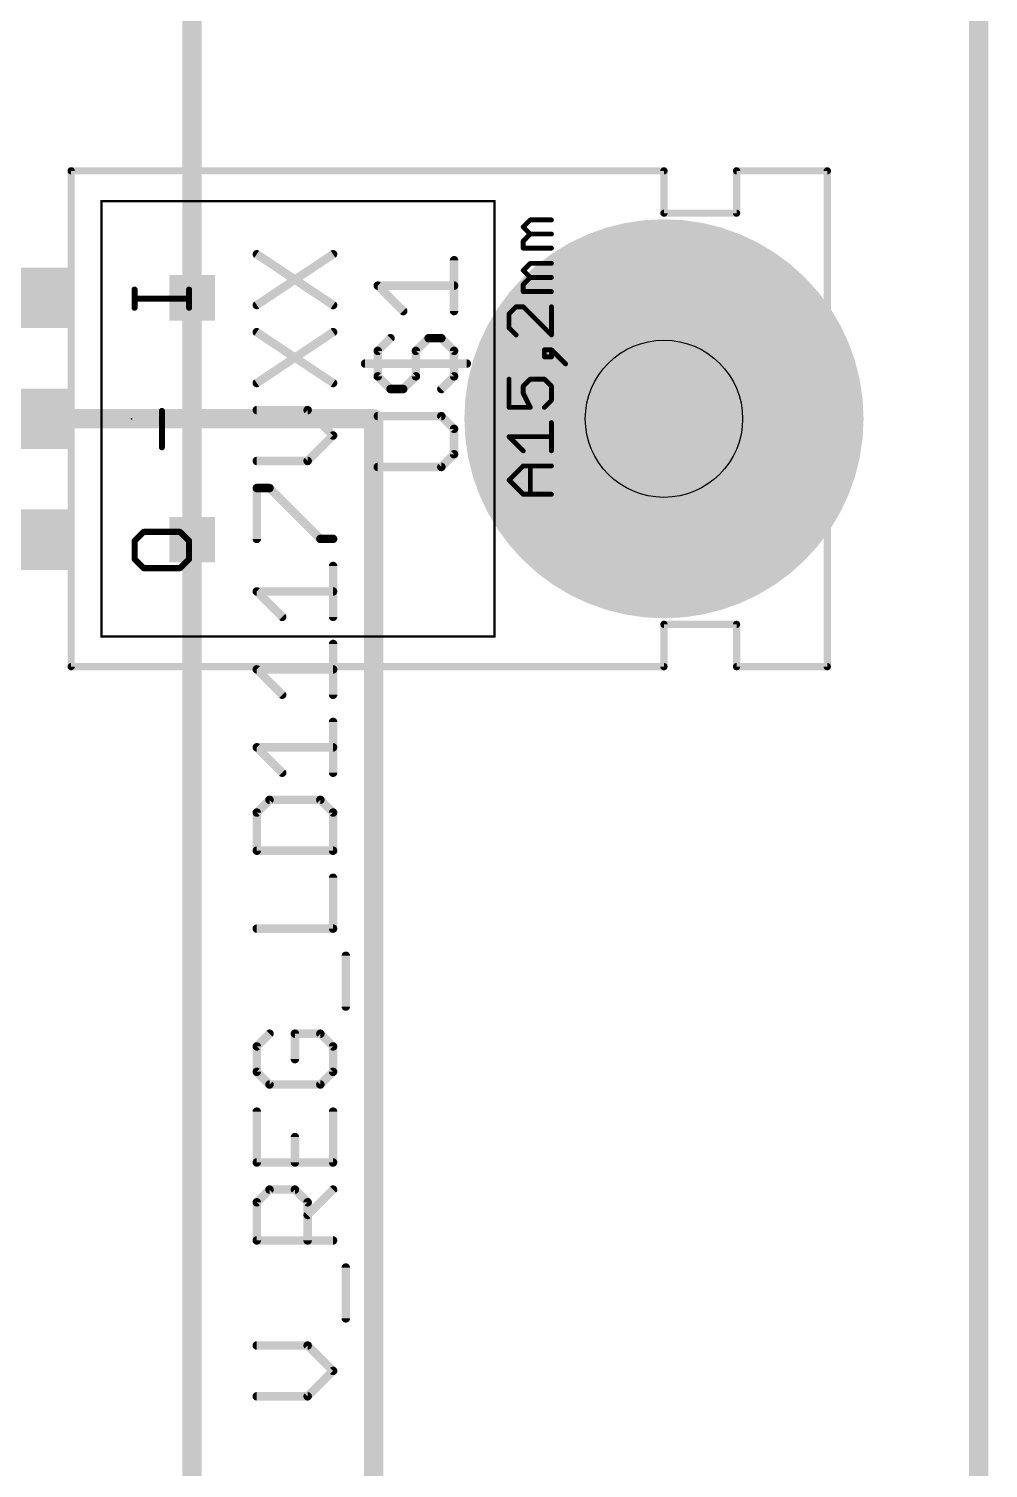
# Model space of a CAD drawing. Extents: x -4 to 83, y 0 to 102.
# Drawn here: x 33.4 to 53.54, y 30.03 to 60.26 of the extents above; entities that cross this region are included whole.
import ezdxf

# ---------------------------------------------------------------- set-up
doc = ezdxf.new("R2010")
doc.units = 0
for name, color, linetype in [('1', 14, 'CONTINUOUS'), ('16', 174, 'CONTINUOUS'), ('18', 94, 'CONTINUOUS'), ('20', 178, 'CONTINUOUS'), ('21', 251, 'CONTINUOUS'), ('23', 178, 'CONTINUOUS'), ('25', 251, 'CONTINUOUS'), ('27', 251, 'CONTINUOUS'), ('42', 174, 'CONTINUOUS'), ('43', 94, 'CONTINUOUS'), ('51', 251, 'CONTINUOUS')]:
    doc.layers.add(name, color=color, linetype=linetype)

# ---------------------------------------------------------------- blocks, each defined once
blk = doc.blocks.new('RECT')
blk.add_solid([(-0.5, -0.5), (0.5, -0.5), (-0.5, 0.5), (0.5, 0.5)])
blk = doc.blocks.new('SQUAREV')
blk.add_solid([(-0.5, -0.5), (0.5, -0.5), (-0.5, 0.5), (0.5, 0.5)])

msp = doc.modelspace()

# ---------------------------------------------------------------- linework, layer by layer
at = {"layer": '1', "const_width": 0.4064}
for points in [[(36.83, 54.61), (36.83, 68.58)], [(53.34, 10.16), (53.34, 68.58)], [(40.64, 52.07), (31.75, 52.07)], [(40.64, 5.08), (40.64, 52.07)], [(36.83, 10.16), (36.83, 49.53)]]:
    msp.add_lwpolyline(points, dxfattribs=at)
at = {"layer": '1', "const_width": 0.2032}
for points in [[(36.7284, 54.61, 1), (36.9316, 54.61)], [(40.7416, 52.07, 1), (40.5384, 52.07)], [(40.64, 51.9684, 1), (40.64, 52.1716)], [(36.9316, 49.53, 1), (36.7284, 49.53)]]:
    msp.add_lwpolyline(points, format="xyb", dxfattribs=at)
at = {"layer": '16', "const_width": 0.4064}
msp.add_lwpolyline([(36.83, 49.53), (36.83, 54.61)], dxfattribs=at)
at = {"layer": '16', "const_width": 0.2032}
for points in [[(36.9316, 54.61, 1), (36.7284, 54.61)], [(36.7284, 49.53, 1), (36.9316, 49.53)]]:
    msp.add_lwpolyline(points, format="xyb", dxfattribs=at)
at = {"layer": '20'}
msp.add_circle((46.736, 52.07), 1.651, dxfattribs=at)
at = {"layer": '21'}
for points, const_width in [([(34.29, 57.277), (34.29, 46.863)], 0.1524), ([(34.29, 57.277), (46.736, 57.277)], 0.1524), ([(46.736, 57.277), (46.736, 56.388)], 0.1524), ([(48.26, 56.388), (48.26, 57.277)], 0.1524), ([(48.26, 57.277), (50.165, 57.277)], 0.1524), ([(50.165, 46.863), (50.165, 57.277)], 0.1524), ([(34.925, 56.642), (34.925, 47.498)], 0.0508), ([(34.925, 56.642), (43.18, 56.642)], 0.0508), ([(43.18, 47.498), (43.18, 56.642)], 0.0508), ([(43.7807, 56.0983), (43.929, 56.2466)], 0.1016), ([(43.929, 56.2466), (44.3738, 56.2466)], 0.1016), ([(46.736, 56.388), (48.26, 56.388)], 0.1524), ([(43.929, 55.95), (43.7807, 56.0983)], 0.1016), ([(43.7807, 55.8017), (43.929, 55.95)], 0.1016), ([(43.929, 55.95), (44.3738, 55.95)], 0.1016), ([(43.7807, 55.6535), (43.7807, 55.8017)], 0.1016), ([(44.3738, 55.6535), (43.7807, 55.6535)], 0.1016), ([(43.7807, 55.1862), (43.929, 55.3345)], 0.1016), ([(43.929, 55.3345), (44.3738, 55.3345)], 0.1016), ([(43.929, 55.0379), (43.7807, 55.1862)], 0.1016), ([(43.7807, 54.8896), (43.929, 55.0379)], 0.1016), ([(43.929, 55.0379), (44.3738, 55.0379)], 0.1016), ([(43.7807, 54.7414), (43.7807, 54.8896)], 0.1016), ([(44.3738, 54.7414), (43.7807, 54.7414)], 0.1016), ([(43.6324, 54.4224), (43.4841, 54.2741)], 0.1016), ([(43.7807, 54.4224), (43.6324, 54.4224)], 0.1016), ([(44.3738, 53.8293), (43.7807, 54.4224)], 0.1016), ([(44.3738, 54.4224), (44.3738, 53.8293)], 0.1016), ([(43.4841, 54.2741), (43.4841, 53.9775)], 0.1016), ([(43.4841, 53.9775), (43.6324, 53.8293)], 0.1016), ([(44.3738, 53.5178), (44.2256, 53.5178)], 0.1016), ([(44.2256, 53.5178), (44.2256, 53.3695)], 0.1016), ([(44.6703, 53.2213), (44.3738, 53.5178)], 0.1016), ([(44.3738, 53.3695), (44.3738, 53.5178)], 0.1016), ([(44.2256, 53.3695), (44.3738, 53.3695)], 0.1016), ([(43.4841, 52.9023), (43.4841, 52.3092)], 0.1016), ([(43.7807, 52.754), (43.929, 52.9023)], 0.1016), ([(43.929, 52.9023), (44.2256, 52.9023)], 0.1016), ([(44.2256, 52.9023), (44.3738, 52.754)], 0.1016), ([(43.7807, 52.6057), (43.7807, 52.754)], 0.1016), ([(43.929, 52.3092), (43.7807, 52.6057)], 0.1016), ([(44.3738, 52.754), (44.3738, 52.4574)], 0.1016), ([(43.4841, 52.3092), (43.929, 52.3092)], 0.1016), ([(44.3738, 52.4574), (44.2256, 52.3092)], 0.1016), ([(44.3738, 51.3971), (44.3738, 51.9902)], 0.1016), ([(43.7807, 51.3971), (43.4841, 51.6936)], 0.1016), ([(43.4841, 51.6936), (44.3738, 51.6936)], 0.1016), ([(43.4841, 50.7815), (43.7807, 51.0781)], 0.1016), ([(43.7807, 51.0781), (44.3738, 51.0781)], 0.1016), ([(43.929, 50.485), (43.929, 51.0781)], 0.1016), ([(43.7807, 50.485), (43.4841, 50.7815)], 0.1016), ([(44.3738, 50.485), (43.7807, 50.485)], 0.1016), ([(46.736, 46.863), (46.736, 47.752)], 0.1524), ([(46.736, 47.752), (48.26, 47.752)], 0.1524), ([(48.26, 47.752), (48.26, 46.863)], 0.1524), ([(43.18, 47.498), (34.925, 47.498)], 0.0508), ([(34.29, 46.863), (46.736, 46.863)], 0.1524), ([(48.26, 46.863), (50.165, 46.863)], 0.1524)]:
    msp.add_lwpolyline(points, dxfattribs=dict(at, const_width=const_width))
for points, const_width in [([(34.3281, 57.277, 1), (34.2519, 57.277)], 0.0762), ([(34.29, 57.3151, 1), (34.29, 57.2389)], 0.0762), ([(46.7741, 57.277, 1), (46.6979, 57.277)], 0.0762), ([(46.736, 57.2389, 1), (46.736, 57.3151)], 0.0762), ([(48.2981, 57.277, 1), (48.2219, 57.277)], 0.0762), ([(48.26, 57.3151, 1), (48.26, 57.2389)], 0.0762), ([(50.2031, 57.277, 1), (50.1269, 57.277)], 0.0762), ([(50.165, 57.2389, 1), (50.165, 57.3151)], 0.0762), ([(34.9377, 56.642, 1), (34.9123, 56.642)], 0.0254), ([(34.925, 56.6547, 1), (34.925, 56.6293)], 0.0254), ([(43.1927, 56.642, 1), (43.1673, 56.642)], 0.0254), ([(43.18, 56.6293, 1), (43.18, 56.6547)], 0.0254), ([(43.929, 56.272, 1), (43.929, 56.2212)], 0.0508), ([(43.947, 56.2286, 1), (43.911, 56.2646)], 0.0508), ([(44.3738, 56.2212, 1), (44.3738, 56.272)], 0.0508), ([(46.736, 56.4261, 1), (46.736, 56.3499)], 0.0762), ([(46.6979, 56.388, 1), (46.7741, 56.388)], 0.0762), ([(48.2219, 56.388, 1), (48.2981, 56.388)], 0.0762), ([(48.26, 56.3499, 1), (48.26, 56.4261)], 0.0762), ([(43.7987, 56.1163, 1), (43.7627, 56.0803)], 0.0508), ([(43.7627, 56.1163, 1), (43.7987, 56.0803)], 0.0508), ([(43.929, 55.9754, 1), (43.929, 55.9246)], 0.0508), ([(43.947, 55.932, 1), (43.911, 55.968)], 0.0508), ([(43.911, 55.932, 1), (43.947, 55.968)], 0.0508), ([(44.3738, 55.9246, 1), (44.3738, 55.9754)], 0.0508), ([(43.7627, 55.8197, 1), (43.7987, 55.7837)], 0.0508), ([(43.8061, 55.8017, 1), (43.7553, 55.8017)], 0.0508), ([(43.7807, 55.6789, 1), (43.7807, 55.6281)], 0.0508), ([(43.7553, 55.6535, 1), (43.8061, 55.6535)], 0.0508), ([(44.3738, 55.6281, 1), (44.3738, 55.6789)], 0.0508), ([(43.929, 55.3599, 1), (43.929, 55.3091)], 0.0508), ([(43.947, 55.3165, 1), (43.911, 55.3525)], 0.0508), ([(44.3738, 55.3091, 1), (44.3738, 55.3599)], 0.0508), ([(43.7987, 55.2042, 1), (43.7627, 55.1682)], 0.0508), ([(43.7627, 55.2042, 1), (43.7987, 55.1682)], 0.0508), ([(43.929, 55.0633, 1), (43.929, 55.0125)], 0.0508), ([(43.947, 55.0199, 1), (43.911, 55.0559)], 0.0508), ([(43.911, 55.0199, 1), (43.947, 55.0559)], 0.0508), ([(44.3738, 55.0125, 1), (44.3738, 55.0633)], 0.0508), ([(43.7627, 54.9076, 1), (43.7987, 54.8716)], 0.0508), ([(43.8061, 54.8896, 1), (43.7553, 54.8896)], 0.0508), ([(43.7807, 54.7668, 1), (43.7807, 54.716)], 0.0508), ([(43.7553, 54.7414, 1), (43.8061, 54.7414)], 0.0508), ([(44.3738, 54.716, 1), (44.3738, 54.7668)], 0.0508), ([(43.6324, 54.4478, 1), (43.6324, 54.397)], 0.0508), ([(43.6504, 54.4044, 1), (43.6144, 54.4404)], 0.0508), ([(43.7987, 54.4404, 1), (43.7627, 54.4044)], 0.0508), ([(43.7807, 54.397, 1), (43.7807, 54.4478)], 0.0508), ([(44.3992, 54.4224, 1), (44.3484, 54.4224)], 0.0508), ([(43.4661, 54.2921, 1), (43.5021, 54.2561)], 0.0508), ([(43.5095, 54.2741, 1), (43.4587, 54.2741)], 0.0508), ([(43.5021, 53.9955, 1), (43.4661, 53.9595)], 0.0508), ([(43.4587, 53.9775, 1), (43.5095, 53.9775)], 0.0508), ([(43.6144, 53.8113, 1), (43.6504, 53.8473)], 0.0508), ([(44.3484, 53.8293, 1), (44.3992, 53.8293)], 0.0508), ([(44.3558, 53.8113, 1), (44.3918, 53.8473)], 0.0508), ([(46.736, 50.2666, 1), (46.736, 53.8734, 1), (46.736, 50.2666)], 0.1524), ([(44.2256, 53.5432, 1), (44.2256, 53.4924)], 0.0508), ([(44.251, 53.5178, 1), (44.2002, 53.5178)], 0.0508), ([(44.3918, 53.5358, 1), (44.3558, 53.4998)], 0.0508), ([(44.3992, 53.5178, 1), (44.3484, 53.5178)], 0.0508), ([(44.3738, 53.4924, 1), (44.3738, 53.5432)], 0.0508), ([(44.2256, 53.3949, 1), (44.2256, 53.3441)], 0.0508), ([(44.2002, 53.3695, 1), (44.251, 53.3695)], 0.0508), ([(44.3484, 53.3695, 1), (44.3992, 53.3695)], 0.0508), ([(44.3738, 53.3441, 1), (44.3738, 53.3949)], 0.0508), ([(44.6523, 53.2033, 1), (44.6883, 53.2393)], 0.0508), ([(43.5095, 52.9023, 1), (43.4587, 52.9023)], 0.0508), ([(43.929, 52.9277, 1), (43.929, 52.8769)], 0.0508), ([(43.947, 52.8843, 1), (43.911, 52.9203)], 0.0508), ([(44.2436, 52.9203, 1), (44.2076, 52.8843)], 0.0508), ([(44.2256, 52.8769, 1), (44.2256, 52.9277)], 0.0508), ([(43.7627, 52.772, 1), (43.7987, 52.736)], 0.0508), ([(43.8061, 52.754, 1), (43.7553, 52.754)], 0.0508), ([(43.8034, 52.6171, 1), (43.758, 52.5943)], 0.0508), ([(43.7553, 52.6057, 1), (43.8061, 52.6057)], 0.0508), ([(44.3992, 52.754, 1), (44.3484, 52.754)], 0.0508), ([(44.3558, 52.736, 1), (44.3918, 52.772)], 0.0508), ([(43.4841, 52.3346, 1), (43.4841, 52.2838)], 0.0508), ([(43.4587, 52.3092, 1), (43.5095, 52.3092)], 0.0508), ([(43.9063, 52.2978, 1), (43.9517, 52.3206)], 0.0508), ([(43.929, 52.2838, 1), (43.929, 52.3346)], 0.0508), ([(44.2076, 52.3272, 1), (44.2436, 52.2912)], 0.0508), ([(44.3484, 52.4574, 1), (44.3992, 52.4574)], 0.0508), ([(44.3918, 52.4394, 1), (44.3558, 52.4754)], 0.0508), ([(44.3992, 51.9902, 1), (44.3484, 51.9902)], 0.0508), ([(43.5021, 51.7116, 1), (43.4661, 51.6756)], 0.0508), ([(43.4841, 51.719, 1), (43.4841, 51.6682)], 0.0508), ([(44.3738, 51.6682, 1), (44.3738, 51.719)], 0.0508), ([(43.7627, 51.3791, 1), (43.7987, 51.4151)], 0.0508), ([(44.3484, 51.3971, 1), (44.3992, 51.3971)], 0.0508), ([(43.7807, 51.1035, 1), (43.7807, 51.0527)], 0.0508), ([(43.7987, 51.0601, 1), (43.7627, 51.0961)], 0.0508), ([(43.9544, 51.0781, 1), (43.9036, 51.0781)], 0.0508), ([(44.3738, 51.0527, 1), (44.3738, 51.1035)], 0.0508), ([(43.5021, 50.7995, 1), (43.4661, 50.7635)], 0.0508), ([(43.4661, 50.7995, 1), (43.5021, 50.7635)], 0.0508), ([(43.7807, 50.5104, 1), (43.7807, 50.4596)], 0.0508), ([(43.7627, 50.467, 1), (43.7987, 50.503)], 0.0508), ([(43.9036, 50.485, 1), (43.9544, 50.485)], 0.0508), ([(44.3738, 50.4596, 1), (44.3738, 50.5104)], 0.0508), ([(46.7741, 47.752, 1), (46.6979, 47.752)], 0.0762), ([(46.736, 47.7901, 1), (46.736, 47.7139)], 0.0762), ([(48.2981, 47.752, 1), (48.2219, 47.752)], 0.0762), ([(48.26, 47.7139, 1), (48.26, 47.7901)], 0.0762), ([(34.925, 47.5107, 1), (34.925, 47.4853)], 0.0254), ([(34.9123, 47.498, 1), (34.9377, 47.498)], 0.0254), ([(43.1673, 47.498, 1), (43.1927, 47.498)], 0.0254), ([(43.18, 47.4853, 1), (43.18, 47.5107)], 0.0254), ([(34.29, 46.9011, 1), (34.29, 46.8249)], 0.0762), ([(34.2519, 46.863, 1), (34.3281, 46.863)], 0.0762), ([(46.6979, 46.863, 1), (46.7741, 46.863)], 0.0762), ([(46.736, 46.8249, 1), (46.736, 46.9011)], 0.0762), ([(48.26, 46.9011, 1), (48.26, 46.8249)], 0.0762), ([(48.2219, 46.863, 1), (48.2981, 46.863)], 0.0762), ([(50.1269, 46.863, 1), (50.2031, 46.863)], 0.0762), ([(50.165, 46.8249, 1), (50.165, 46.9011)], 0.0762)]:
    msp.add_lwpolyline(points, format="xyb", dxfattribs=dict(at, const_width=const_width))
at = {"layer": '23'}
msp.add_point((35.56, 52.07), dxfattribs=at)
at = {"layer": '25', "const_width": 0.1778}
for points in [[(42.3291, 54.3317), (42.3291, 55.3994)], [(41.2614, 54.3317), (40.7276, 54.8655)], [(40.7276, 54.8655), (42.3291, 54.8655)], [(40.7276, 53.4953), (40.9945, 53.7623)], [(41.7953, 53.7623), (41.5284, 53.4953)], [(42.0622, 53.7623), (41.7953, 53.7623)], [(42.3291, 53.4953), (42.0622, 53.7623)], [(40.7276, 52.9615), (40.7276, 53.4953)], [(41.5284, 53.4953), (41.5284, 52.9615)], [(42.3291, 52.9615), (42.3291, 53.4953)], [(40.4607, 53.2284), (42.596, 53.2284)], [(40.9945, 52.6946), (40.7276, 52.9615)], [(41.5284, 52.9615), (41.2614, 52.6946)], [(42.0622, 52.6946), (42.3291, 52.9615)], [(41.2614, 52.6946), (40.9945, 52.6946)], [(42.0622, 52.1252), (40.7276, 52.1252)], [(42.3291, 51.8582), (42.0622, 52.1252)], [(42.3291, 51.3244), (42.3291, 51.8582)], [(42.0622, 51.0575), (42.3291, 51.3244)], [(40.7276, 51.0575), (42.0622, 51.0575)]]:
    msp.add_lwpolyline(points, dxfattribs=at)
at = {"layer": '25', "const_width": 0.0889}
for points in [[(42.3736, 55.3994, 1), (42.2847, 55.3994)], [(40.759, 54.8969, 1), (40.6962, 54.8341)], [(40.7276, 54.91, 1), (40.7276, 54.8211)], [(42.3291, 54.8211, 1), (42.3291, 54.91)], [(41.23, 54.3003, 1), (41.2928, 54.3631)], [(42.2847, 54.3317, 1), (42.3736, 54.3317)], [(41.0259, 53.7309, 1), (40.9631, 53.7937)], [(41.7953, 53.8068, 1), (41.7953, 53.7179)], [(41.8267, 53.7309, 1), (41.7639, 53.7937)], [(42.0936, 53.7937, 1), (42.0308, 53.7309)], [(42.0622, 53.7179, 1), (42.0622, 53.8068)], [(40.6962, 53.5267, 1), (40.759, 53.4639)], [(40.7721, 53.4953, 1), (40.6832, 53.4953)], [(41.497, 53.5267, 1), (41.5598, 53.4639)], [(41.5729, 53.4953, 1), (41.484, 53.4953)], [(42.3736, 53.4953, 1), (42.2847, 53.4953)], [(42.2977, 53.4639, 1), (42.3605, 53.5267)], [(40.4607, 53.2728, 1), (40.4607, 53.184)], [(42.596, 53.184, 1), (42.596, 53.2728)], [(40.759, 52.9929, 1), (40.6962, 52.9301)], [(40.6832, 52.9615, 1), (40.7721, 52.9615)], [(41.484, 52.9615, 1), (41.5729, 52.9615)], [(41.5598, 52.9301, 1), (41.497, 52.9929)], [(42.2847, 52.9615, 1), (42.3736, 52.9615)], [(42.3605, 52.9301, 1), (42.2977, 52.9929)], [(40.9945, 52.739, 1), (40.9945, 52.6502)], [(40.9631, 52.6632, 1), (41.0259, 52.726)], [(41.23, 52.726, 1), (41.2928, 52.6632)], [(41.2614, 52.6502, 1), (41.2614, 52.739)], [(42.0308, 52.726, 1), (42.0936, 52.6632)], [(40.7276, 52.1696, 1), (40.7276, 52.0808)], [(42.0936, 52.1566, 1), (42.0308, 52.0938)], [(42.0622, 52.0808, 1), (42.0622, 52.1696)], [(42.3736, 51.8582, 1), (42.2847, 51.8582)], [(42.2977, 51.8268, 1), (42.3605, 51.8896)], [(42.3605, 51.293, 1), (42.2977, 51.3558)], [(40.7276, 51.102, 1), (40.7276, 51.0131)], [(42.0308, 51.0889, 1), (42.0936, 51.0261)], [(42.0622, 51.0131, 1), (42.0622, 51.102)], [(42.2847, 51.3244, 1), (42.3736, 51.3244)]]:
    msp.add_lwpolyline(points, format="xyb", dxfattribs=at)
at = {"layer": '27', "const_width": 0.1778}
for points in [[(38.1876, 54.458), (39.7891, 55.5257)], [(38.1876, 55.5257), (39.7891, 54.458)], [(38.1876, 52.8209), (39.7891, 53.8886)], [(38.1876, 53.8886), (39.7891, 52.8209)], [(39.2553, 52.2515), (38.1876, 52.2515)], [(39.7891, 51.7176), (39.2553, 52.2515)], [(39.2553, 51.1838), (39.7891, 51.7176)], [(38.1876, 51.1838), (39.2553, 51.1838)], [(38.1876, 49.5467), (38.1876, 50.6144)], [(38.1876, 50.6144), (38.4545, 50.6144)], [(38.4545, 50.6144), (39.5222, 49.5467)], [(39.5222, 49.5467), (39.7891, 49.5467)], [(39.7891, 47.9096), (39.7891, 48.9773)], [(38.7214, 47.9096), (38.1876, 48.4434)], [(38.1876, 48.4434), (39.7891, 48.4434)], [(39.7891, 46.2725), (39.7891, 47.3402)], [(38.7214, 46.2725), (38.1876, 46.8063)], [(38.1876, 46.8063), (39.7891, 46.8063)], [(39.7891, 44.6354), (39.7891, 45.7031)], [(38.7214, 44.6354), (38.1876, 45.1692)], [(38.1876, 45.1692), (39.7891, 45.1692)], [(38.4545, 44.066), (38.1876, 43.799)], [(39.5222, 44.066), (38.4545, 44.066)], [(39.7891, 43.799), (39.5222, 44.066)], [(38.1876, 43.799), (38.1876, 42.9983)], [(39.7891, 42.9983), (39.7891, 43.799)], [(38.1876, 42.9983), (39.7891, 42.9983)], [(39.7891, 41.3612), (39.7891, 42.4289)], [(38.1876, 41.3612), (39.7891, 41.3612)], [(40.056, 39.7241), (40.056, 40.7918)], [(38.4545, 39.1547), (38.1876, 38.8877)], [(39.5222, 39.1547), (38.9884, 39.1547)], [(38.9884, 39.1547), (38.9884, 38.6208)], [(39.7891, 38.8877), (39.5222, 39.1547)], [(38.1876, 38.8877), (38.1876, 38.3539)], [(39.7891, 38.3539), (39.7891, 38.8877)], [(38.1876, 38.3539), (38.4545, 38.087)], [(39.5222, 38.087), (39.7891, 38.3539)], [(38.4545, 38.087), (39.5222, 38.087)], [(38.1876, 37.5176), (38.1876, 36.4499)], [(39.7891, 36.4499), (39.7891, 37.5176)], [(38.9884, 36.4499), (38.9884, 36.9837)], [(38.1876, 36.4499), (39.7891, 36.4499)], [(38.1876, 35.6135), (38.4545, 35.8805)], [(38.1876, 34.8128), (38.1876, 35.6135)], [(38.4545, 35.8805), (38.9884, 35.8805)], [(38.9884, 35.8805), (39.2553, 35.6135)], [(39.2553, 35.3466), (39.7891, 35.8805)], [(39.2553, 35.6135), (39.2553, 34.8128)], [(39.7891, 34.8128), (38.1876, 34.8128)], [(40.056, 33.1757), (40.056, 34.2434)], [(39.2553, 32.6063), (38.1876, 32.6063)], [(39.7891, 32.0724), (39.2553, 32.6063)], [(39.2553, 31.5386), (39.7891, 32.0724)], [(38.1876, 31.5386), (39.2553, 31.5386)]]:
    msp.add_lwpolyline(points, dxfattribs=at)
at = {"layer": '27', "const_width": 0.0889}
for points in [[(38.2123, 55.5627, 1), (38.1629, 55.4887)], [(39.8138, 55.4887, 1), (39.7644, 55.5627)], [(38.1629, 54.495, 1), (38.2123, 54.421)], [(39.7644, 54.421, 1), (39.8138, 54.495)], [(38.2123, 53.9256, 1), (38.1629, 53.8516)], [(39.8138, 53.8516, 1), (39.7644, 53.9256)], [(38.1629, 52.8579, 1), (38.2123, 52.7839)], [(39.7644, 52.7839, 1), (39.8138, 52.8579)], [(38.1876, 52.2959, 1), (38.1876, 52.2071)], [(39.2867, 52.2829, 1), (39.2239, 52.2201)], [(39.2553, 52.2071, 1), (39.2553, 52.2959)], [(39.8205, 51.6862, 1), (39.7577, 51.749)], [(39.7577, 51.6862, 1), (39.8205, 51.749)], [(38.1876, 51.2283, 1), (38.1876, 51.1394)], [(39.2239, 51.2152, 1), (39.2867, 51.1524)], [(39.2553, 51.1394, 1), (39.2553, 51.2283)], [(38.1876, 50.6589, 1), (38.1876, 50.57)], [(38.2321, 50.6144, 1), (38.1432, 50.6144)], [(38.4859, 50.6458, 1), (38.4231, 50.583)], [(38.4545, 50.57, 1), (38.4545, 50.6589)], [(38.1432, 49.5467, 1), (38.2321, 49.5467)], [(39.5222, 49.5911, 1), (39.5222, 49.5023)], [(39.4908, 49.5153, 1), (39.5536, 49.5781)], [(39.7891, 49.5023, 1), (39.7891, 49.5911)], [(39.8336, 48.9773, 1), (39.7447, 48.9773)], [(38.219, 48.4748, 1), (38.1562, 48.412)], [(38.1876, 48.4879, 1), (38.1876, 48.399)], [(39.7891, 48.399, 1), (39.7891, 48.4879)], [(38.69, 47.8782, 1), (38.7528, 47.941)], [(39.7447, 47.9096, 1), (39.8336, 47.9096)], [(39.8336, 47.3402, 1), (39.7447, 47.3402)], [(38.219, 46.8377, 1), (38.1562, 46.7749)], [(38.1876, 46.8507, 1), (38.1876, 46.7619)], [(39.7891, 46.7619, 1), (39.7891, 46.8507)], [(38.69, 46.2411, 1), (38.7528, 46.3039)], [(39.7447, 46.2725, 1), (39.8336, 46.2725)], [(39.8336, 45.7031, 1), (39.7447, 45.7031)], [(38.1876, 45.2137, 1), (38.1876, 45.1248)], [(38.219, 45.2006, 1), (38.1562, 45.1378)], [(39.7891, 45.1248, 1), (39.7891, 45.2137)], [(38.69, 44.604, 1), (38.7528, 44.6668)], [(39.7447, 44.6354, 1), (39.8336, 44.6354)], [(38.4545, 44.1105, 1), (38.4545, 44.0216)], [(38.4859, 44.0346, 1), (38.4231, 44.0974)], [(39.5536, 44.0974, 1), (39.4908, 44.0346)], [(39.5222, 44.0216, 1), (39.5222, 44.1105)], [(38.1562, 43.8304, 1), (38.219, 43.7676)], [(38.2321, 43.799, 1), (38.1432, 43.799)], [(39.8336, 43.799, 1), (39.7447, 43.799)], [(39.7577, 43.7676, 1), (39.8205, 43.8304)], [(38.1876, 43.0427, 1), (38.1876, 42.9539)], [(38.1432, 42.9983, 1), (38.2321, 42.9983)], [(39.7447, 42.9983, 1), (39.8336, 42.9983)], [(39.7891, 42.9539, 1), (39.7891, 43.0427)], [(39.8336, 42.4289, 1), (39.7447, 42.4289)], [(38.1876, 41.4057, 1), (38.1876, 41.3168)], [(39.7891, 41.3168, 1), (39.7891, 41.4057)], [(39.7447, 41.3612, 1), (39.8336, 41.3612)], [(40.1005, 40.7918, 1), (40.0116, 40.7918)], [(40.0116, 39.7241, 1), (40.1005, 39.7241)], [(38.4859, 39.1233, 1), (38.4231, 39.1861)], [(38.9884, 39.1992, 1), (38.9884, 39.1103)], [(39.0328, 39.1547, 1), (38.944, 39.1547)], [(39.5536, 39.1861, 1), (39.4908, 39.1233)], [(39.5222, 39.1103, 1), (39.5222, 39.1992)], [(38.1562, 38.9191, 1), (38.219, 38.8563)], [(38.2321, 38.8877, 1), (38.1432, 38.8877)], [(39.8336, 38.8877, 1), (39.7447, 38.8877)], [(39.7577, 38.8563, 1), (39.8205, 38.9191)], [(38.219, 38.3853, 1), (38.1562, 38.3225)], [(38.1432, 38.3539, 1), (38.2321, 38.3539)], [(38.944, 38.6208, 1), (39.0328, 38.6208)], [(39.7447, 38.3539, 1), (39.8336, 38.3539)], [(39.8205, 38.3225, 1), (39.7577, 38.3853)], [(38.4545, 38.1315, 1), (38.4545, 38.0426)], [(38.4231, 38.0556, 1), (38.4859, 38.1184)], [(39.4908, 38.1184, 1), (39.5536, 38.0556)], [(39.5222, 38.0426, 1), (39.5222, 38.1315)], [(38.2321, 37.5176, 1), (38.1432, 37.5176)], [(39.8336, 37.5176, 1), (39.7447, 37.5176)], [(39.0328, 36.9837, 1), (38.944, 36.9837)], [(38.1876, 36.4943, 1), (38.1876, 36.4055)], [(38.1432, 36.4499, 1), (38.2321, 36.4499)], [(38.944, 36.4499, 1), (39.0328, 36.4499)], [(39.7447, 36.4499, 1), (39.8336, 36.4499)], [(39.7891, 36.4055, 1), (39.7891, 36.4943)], [(38.1562, 35.6449, 1), (38.219, 35.5821)], [(38.2321, 35.6135, 1), (38.1432, 35.6135)], [(38.4545, 35.925, 1), (38.4545, 35.8361)], [(38.4859, 35.8491, 1), (38.4231, 35.9119)], [(39.0198, 35.9119, 1), (38.957, 35.8491)], [(38.9884, 35.8361, 1), (38.9884, 35.925)], [(39.2998, 35.6135, 1), (39.2109, 35.6135)], [(39.2239, 35.5821, 1), (39.2867, 35.6449)], [(39.8205, 35.8491, 1), (39.7577, 35.9119)], [(39.2239, 35.378, 1), (39.2867, 35.3152)], [(38.1876, 34.8573, 1), (38.1876, 34.7684)], [(38.1432, 34.8128, 1), (38.2321, 34.8128)], [(39.2109, 34.8128, 1), (39.2998, 34.8128)], [(39.7891, 34.7684, 1), (39.7891, 34.8573)], [(40.1005, 34.2434, 1), (40.0116, 34.2434)], [(40.0116, 33.1757, 1), (40.1005, 33.1757)], [(38.1876, 32.6508, 1), (38.1876, 32.5619)], [(39.2867, 32.6377, 1), (39.2239, 32.5749)], [(39.2553, 32.5619, 1), (39.2553, 32.6508)], [(39.8205, 32.041, 1), (39.7577, 32.1038)], [(39.7577, 32.041, 1), (39.8205, 32.1038)], [(38.1876, 31.5831, 1), (38.1876, 31.4942)], [(39.2239, 31.57, 1), (39.2867, 31.5072)], [(39.2553, 31.4942, 1), (39.2553, 31.5831)]]:
    msp.add_lwpolyline(points, format="xyb", dxfattribs=at)
at = {"layer": '42', "const_width": 4.191}
msp.add_lwpolyline([(46.736, 49.9745, 1), (46.736, 54.1655, 1), (46.736, 49.9745)], format="xyb", dxfattribs=at)
at = {"layer": '43', "const_width": 4.191}
msp.add_lwpolyline([(46.736, 49.9745, 1), (46.736, 54.1655, 1), (46.736, 49.9745)], format="xyb", dxfattribs=at)
at = {"layer": '51', "const_width": 0.0635}
for points in [[(35.6544, 54.7833, 1), (35.5908, 54.7833)], [(36.7983, 54.7833, 1), (36.7347, 54.7833)], [(35.5908, 54.402, 1), (35.6544, 54.402)], [(35.6226, 54.6244, 1), (35.6226, 54.5609)], [(36.7347, 54.402, 1), (36.7983, 54.402)], [(36.7665, 54.5609, 1), (36.7665, 54.6244)], [(36.2264, 52.2348, 1), (36.1628, 52.2348)], [(36.1628, 51.4722, 1), (36.2264, 51.4722)], [(35.8132, 49.7266, 1), (35.8132, 49.663)], [(35.8357, 49.6724, 1), (35.7907, 49.7172)], [(36.5984, 49.7172, 1), (36.5534, 49.6724)], [(36.5759, 49.663, 1), (36.5759, 49.7266)], [(35.6544, 49.5041, 1), (35.5908, 49.5041)], [(35.6001, 49.5265, 1), (35.6451, 49.4817)], [(36.7983, 49.5041, 1), (36.7347, 49.5041)], [(36.744, 49.4817, 1), (36.789, 49.5265)], [(35.6451, 49.1453, 1), (35.6001, 49.1003)], [(35.5908, 49.1228, 1), (35.6544, 49.1228)], [(35.8132, 48.964, 1), (35.8132, 48.9004)], [(35.7907, 48.9097, 1), (35.8357, 48.9547)], [(36.5534, 48.9547, 1), (36.5984, 48.9097)], [(36.5759, 48.9004, 1), (36.5759, 48.964)], [(36.7347, 49.1228, 1), (36.7983, 49.1228)], [(36.789, 49.1003, 1), (36.744, 49.1453)]]:
    msp.add_lwpolyline(points, format="xyb", dxfattribs=at)
at = {"layer": '51', "const_width": 0.127}
for points in [[(35.6226, 54.402), (35.6226, 54.7833)], [(36.7665, 54.402), (36.7665, 54.7833)], [(36.7665, 54.5926), (35.6226, 54.5926)], [(36.1946, 51.4722), (36.1946, 52.2348)], [(35.8132, 49.6948), (35.6226, 49.5041)], [(36.5759, 49.6948), (35.8132, 49.6948)], [(36.7665, 49.5041), (36.5759, 49.6948)], [(35.6226, 49.5041), (35.6226, 49.1228)], [(36.7665, 49.1228), (36.7665, 49.5041)], [(35.6226, 49.1228), (35.8132, 48.9322)], [(35.8132, 48.9322), (36.5759, 48.9322)], [(36.5759, 48.9322), (36.7665, 49.1228)]]:
    msp.add_lwpolyline(points, dxfattribs=at)

# ---------------------------------------------------------------- block references
at = {"layer": '18', "xscale": 0.9556, "yscale": 0.9556}
for p in [(36.83, 54.61), (36.83, 54.61), (36.83, 49.53), (36.83, 49.53)]:
    msp.add_blockref('SQUAREV', p, dxfattribs=at)
at = {"layer": '21', "xscale": 1.27, "yscale": 0.889, "rotation": 270}
for p in [(33.8455, 54.61), (33.8455, 52.07), (33.8455, 49.53)]:
    msp.add_blockref('RECT', p, dxfattribs=at)
at = {"layer": '51', "xscale": 1.27, "yscale": 1.651, "rotation": 270}
for p in [(32.5755, 54.61), (32.5755, 52.07), (32.5755, 49.53)]:
    msp.add_blockref('RECT', p, dxfattribs=at)

doc.saveas('drawing.dxf')
